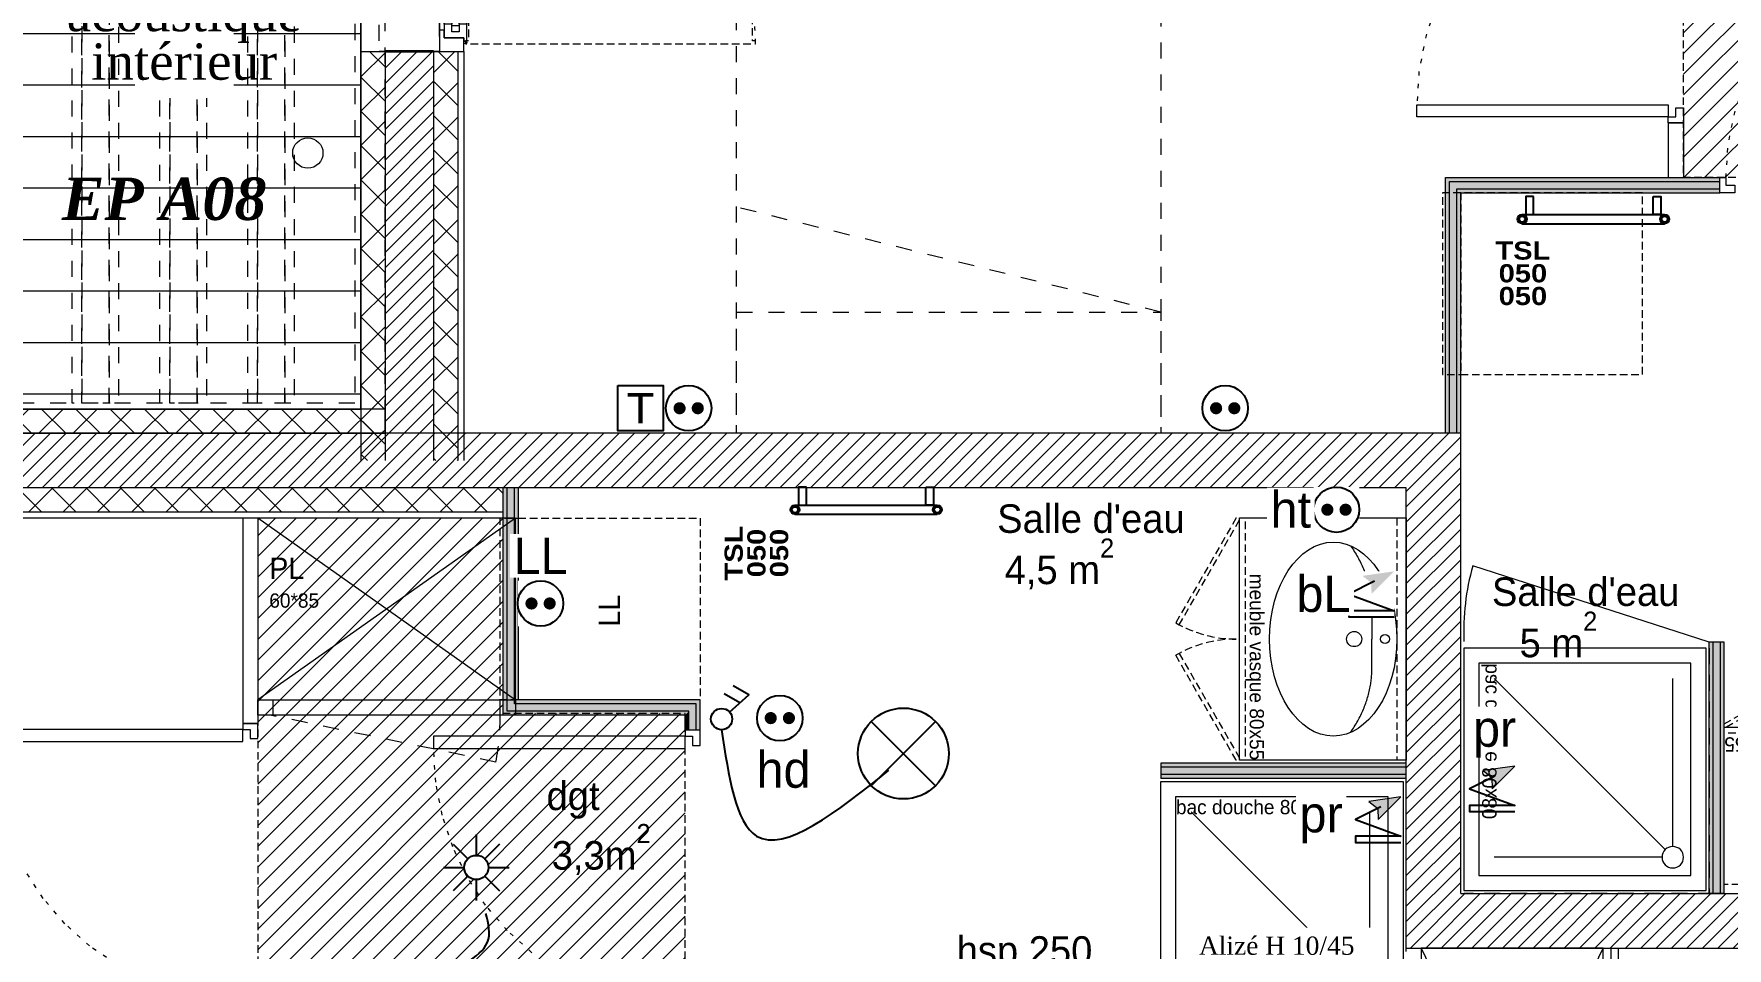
# Model space of a CAD drawing. Header units: centimetres. Extents: x 2738 to 7810, y 2495 to 5758.
# Drawn here: x 3405 to 3964, y 3372 to 3674 of the extents above; entities that cross this region are included whole.
import ezdxf

# ---------------------------------------------------------------- set-up
doc = ezdxf.new("R2010")
doc.units = ezdxf.units.CM
doc.header["$LTSCALE"] = 12.7
for name, pattern in [('Style de ligne -1', [0.83328, 0.41656, -0.41672]), ('Style de ligne -11', [0.694444, 0.41656, -0.277884]), ('Style de ligne -13', [0.295276, 0.19685, -0.098425]), ('Style de ligne -14', [0.295276, 0.19685, -0.098425]), ('Style de ligne -17', [0.694444, 0.41656, -0.277884]), ('Style de ligne -18', [0.328084, 0.109361, -0.218723]), ('VW-01', [0.83312, 0.41656, -0.41656])]:
    doc.linetypes.add(name, pattern=pattern)
for name, color, linetype, lineweight in [('B amÈnagement intÈrieur', 7, 'Continuous', 5), ('B aménagement intérieur', 7, 'Continuous', 5), ('B BATI-équipement-sanitaires', 7, 'Continuous', 5), ('B Faux plafonds', 7, 'Continuous', 5), ('B Faux plafonds-1', 7, 'Continuous', 5), ('B GÈnÈral', 7, 'Continuous', 5), ('B Général', 7, 'Continuous', 5), ('C ANNOTATIONS-prestations', 7, 'Continuous', 5), ('C ANNOTATIONS-texte', 7, 'Continuous', 5), ('C ANNOTATIONS-texte surfaces', 7, 'Continuous', 5), ('F REMPLISSAGE-vert clair', 7, 'Continuous', 13), ('F REMPLISSAGE-vert clair-1', 7, 'Continuous', 5), ('F REMPLISSAGE-vert foncÈ', 7, 'Continuous', 5), ('F REMPLISSAGE-vert foncé', 7, 'Continuous', 13), ('Général', 7, 'Continuous', 5), ('prlm-ELEC-CFA', 1, 'Continuous', 25), ('prlm-ELEC-CFO', 1, 'Continuous', 25)]:
    doc.layers.add(name, color=color, linetype=linetype, lineweight=lineweight)
doc.layers.add('B faience', color=7, linetype='Style de ligne -11', lineweight=13, true_color=0x0040ff)
doc.layers.add('prlm-EAU-EPEXT', color=7, linetype='Continuous', lineweight=18, true_color=0x4c8599)
doc.layers.add('prlm-CHAUFF-CONV', color=20, linetype='Continuous')
doc.layers.add('prlm-VMC', color=93, linetype='Continuous')
doc.styles.add('Eurostile', font='')
doc.styles.add('Eurostile (bold)', font='')
doc.styles.add('prlm-chauff-rad', font='ariblk.ttf', dxfattribs={"height": 12})
doc.styles.add('prlm-elec-cfo', font='comic.ttf', dxfattribs={"height": 12})
doc.styles.add('prlm-vmc', font='pala.ttf', dxfattribs={"height": 14})
doc.styles.add('Times New Roman (bold italic)', font='timesbi.ttf')
doc.styles.get('Eurostile').set_extended_font_data('Eurostile')
doc.styles.get('Eurostile (bold)').set_extended_font_data('Eurostile', bold=True)
pattern_1 = [(45, (0, 0), (-5.656854, 5.656854), []), (135, (0, 0), (5.656854, 5.656854), [])]
pattern_2 = [(-45, (0, 0), (5.656854, 5.656854), []), (45, (0, 0), (5.656854, -5.656854), [])]
pattern_3 = [(45, (0, 0), (2.4253472, -2.6458333), [])]

# ---------------------------------------------------------------- blocks, each defined once
blk = doc.blocks.new('PF 100.220 + VR')
at = {"layer": 'B Général', "color": 7, "linetype": 'Continuous', "lineweight": 13}
for p, q in [((-50, 7), (-50, 17)), ((50, 7), (50, 17))]:
    blk.add_line(p, q, dxfattribs=at)
at = {"layer": 'B Général', "color": 7, "linetype": 'Continuous', "lineweight": 35}
for p, q in [((-50, 7), (-50, -9)), ((50, 7), (50, -9))]:
    blk.add_line(p, q, dxfattribs=at)
at = {"layer": 'B Général'}
blk.add_line((45, 9), (-45, 9), dxfattribs=at)
at = {"layer": 'B Général', "color": 7, "linetype": 'Style de ligne -14', "lineweight": 5, "flags": 128}
blk.add_lwpolyline([(47.5, 113.27), (46.5, 113.27), (46.5, 112.27), (40, 112.27), (40, 18.5), (46.5, 18.5), (46.5, 17.5), (47.5, 17.5)], close=True, dxfattribs=at)
at = {"layer": 'B Général', "lineweight": 5, "flags": 128}
for points in [[(-43, 10.5), (-43, 9), (-50, 9), (-50, 17), (-45.5, 17), (-45.5, 10.5)], [(-41, 18), (41, 18), (41, 15.5), (-41, 15.5)], [(43, 10.5), (43, 9), (50, 9), (50, 17), (45.5, 17), (45.5, 10.5)], [(-43.5, 15.5), (43.5, 15.5), (43.5, 13), (-43.5, 13)], [(-41, 13), (41, 13), (41, 10.5), (-41, 10.5)]]:
    blk.add_lwpolyline(points, close=True, dxfattribs=at)
at = {"layer": 'B Général', "color": 7, "linetype": 'Continuous', "lineweight": 5, "flags": 128}
for points in [[(-39, 15.5), (-41.5, 15.5), (-41.5, 13), (-39, 13), (-39, 10.5), (-45.5, 10.5), (-45.5, 17), (-46.5, 17), (-46.5, 18), (-39, 18)], [(39, 15.5), (41.5, 15.5), (41.5, 13), (39, 13), (39, 10.5), (45.5, 10.5), (45.5, 17), (46.5, 17), (46.5, 18), (39, 18)]]:
    blk.add_lwpolyline(points, close=True, dxfattribs=at)
at = {"layer": 'B Général', "color": 7, "linetype": 'Style de ligne -17', "lineweight": 5, "flags": 128}
blk.add_lwpolyline([(-50, 9), (50, 9), (50, -11), (-50, -11)], close=True, dxfattribs=at)
at = {"layer": 'B Général', "lineweight": 13, "flags": 128}
blk.add_lwpolyline([(-50, -9), (-50, -17), (50, -17), (50, -9)], dxfattribs=at)
at = {"layer": 'B Général'}
blk.add_circle((47, 17.5), 0.5, dxfattribs=at)
at = {"layer": 'B Général', "color": 7, "linetype": 'Style de ligne -18', "lineweight": 5}
blk.add_arc((48.78, 15.78), 97.5, 90.8973, 179.2823, dxfattribs=at)
at = {"layer": 'B Général', "insert": (-21.61, 2.65), "char_height": 7.059, "attachment_point": 1, "rotation": 360, "line_spacing_factor": 0.894142, "style": 'Eurostile'}
blk.add_mtext('PF + VR', dxfattribs=at)
at = {"layer": 'C ANNOTATIONS-prestations', "attachment_point": 1, "rotation": 360, "line_spacing_factor": 0.894142}
for s, insert, char_height, style in [('1', (-41.14, -4.77), 9.41, 'Eurostile (bold)'), ('100x220', (-21.61, -7.83), 7.059, 'Eurostile')]:
    blk.add_mtext(s, dxfattribs=dict(at, insert=insert, char_height=char_height, style=style))
blk = doc.blocks.new('Groupe-23-1')
at = {"layer": 'C ANNOTATIONS-prestations', "linetype": 'VW-01', "flags": 128}
for points in [[(3341.84, 4168.4), (3153.92, 3542.39), (3520.92, 3542.39), (3520.92, 4168.4)], [(3510.92, 3552.39), (3167.37, 3552.39), (3349.28, 4158.41), (3510.92, 4158.4)], [(3417.61, 3747.6), (3420.85, 3747.6), (3420.85, 3552.38), (3417.61, 3552.38)], [(3420.85, 3747.6), (3429.85, 3747.6), (3429.85, 3552.38), (3420.85, 3552.38)], [(3429.85, 3747.6), (3432.91, 3747.6), (3432.91, 3552.38), (3429.85, 3552.38)], [(3446.63, 3747.6), (3449.88, 3747.6), (3449.88, 3552.38), (3446.63, 3552.38)], [(3449.88, 3747.6), (3458.87, 3747.6), (3458.87, 3552.38), (3449.88, 3552.38)], [(3458.87, 3747.6), (3461.93, 3747.6), (3461.93, 3552.38), (3458.87, 3552.38)], [(3475.57, 3747.61), (3478.81, 3747.61), (3478.81, 3552.39), (3475.57, 3552.39)], [(3478.81, 3747.61), (3487.8, 3747.61), (3487.8, 3552.39), (3478.81, 3552.39)], [(3487.8, 3747.61), (3490.86, 3747.61), (3490.86, 3552.39), (3487.8, 3552.39)]]:
    blk.add_lwpolyline(points, close=True, dxfattribs=at)
blk = doc.blocks.new('xi.epext')
at = {"layer": 'prlm-EAU-EPEXT', "color": 7, "linetype": 'Continuous', "lineweight": 18}
blk.add_circle((0, 0), 5, dxfattribs=at)
blk = doc.blocks.new('Groupe-27-1')
at = {"layer": 'prlm-EAU-EPEXT'}
blk.add_blockref('xi.epext', (3495.42, 3634.89), dxfattribs=at)
at = {"layer": 'prlm-EAU-EPEXT', "insert": (3414.24, 3626.78), "char_height": 13.989, "width": 86.1947, "attachment_point": 1, "line_spacing_factor": 1.004802, "style": 'Times New Roman (bold italic)'}
blk.add_mtext('EP A08', dxfattribs=at)
blk = doc.blocks.new('xi.DA')
at = {"layer": 'prlm-ELEC-CFO', "color": 0}
for points in [[(0.61, -1.67), (7.04, 4.05), (1.81, 7.01)], [(4.05, 1.39), (-1.17, 4.34)]]:
    blk.add_lwpolyline(points, dxfattribs=at)
blk.add_circle((-2, -4), 3.5, dxfattribs=at)
blk = doc.blocks.new('xi.PTCE')
at = {"layer": 'prlm-ELEC-CFO', "color": 0}
for points in [[(-10.61, 10.61), (10.61, -10.61)], [(10.61, 10.61), (-10.61, -10.61)]]:
    blk.add_lwpolyline(points, dxfattribs=at)
at = {"layer": 'prlm-ELEC-CFO', "color": 0, "linetype": 'ByBlock'}
blk.add_circle((0, 0), 15, dxfattribs=at)
blk = doc.blocks.new('xi.BL')
at = {"color": 0, "lineweight": 5}
blk.add_wipeout([(-7.5, -7.5), (7.5, -7.5), (7.5, 7.5), (-7.5, 7.5)], dxfattribs=at).dxf.layer = 'prlm-ELEC-CFO'
at = {"layer": 'prlm-ELEC-CFO', "lineweight": 5}
blk.add_hatch(color=0, dxfattribs=at).paths.add_polyline_path([(-3, 6), (-0.1, 3.7), (0, 0), (7.5, 7.5)])
at = {"layer": 'prlm-ELEC-CFO', "color": 0}
blk.add_lwpolyline([(0.95, 4.23), (-7.5, 0), (7.5, -5.5), (-7.5, -5.5), (-7.5, -7.5), (7.5, -7.5)], dxfattribs=at)
blk = doc.blocks.new('xi.SPOT')
at = {"color": 0, "lineweight": 5}
blk.add_wipeout([(-4, 0), (-2.83, -2.83), (0, -4), (2.83, -2.83), (4, 0), (2.83, 2.83), (0, 4), (-2.83, 2.83)], dxfattribs=at).dxf.layer = 'prlm-ELEC-CFO'
at = {"layer": 'prlm-ELEC-CFO', "color": 0, "linetype": 'ByBlock', "lineweight": -2, "flags": 128}
for points in [[(-7.69, 7.69), (-2.83, 2.83)], [(0, 10.88), (0, 4)], [(7.69, 7.69), (2.83, 2.83)], [(-10.88, 0), (-4, 0)], [(4, 0), (10.88, 0)], [(-2.83, -2.83), (-7.69, -7.69)], [(0, -4), (0, -10.88)], [(2.83, -2.83), (7.69, -7.69)]]:
    blk.add_lwpolyline(points, dxfattribs=at)
at = {"layer": 'prlm-ELEC-CFO', "color": 0, "linetype": 'ByBlock', "lineweight": -2}
blk.add_circle((0, 0), 4, dxfattribs=at)
blk = doc.blocks.new('xi.PCHT')
at = {"color": 0, "lineweight": 5}
blk.add_wipeout([(-7.5, -7.5), (7.5, -7.5), (7.5, 7.5), (-7.5, 7.5)], dxfattribs=at).dxf.layer = 'prlm-ELEC-CFO'
at = {"layer": 'prlm-ELEC-CFO', "color": 0, "linetype": 'ByBlock', "lineweight": 5, "const_width": 2}
for points in [[(-4, 0, 1), (-2, 0, 1)], [(2, 0, 1), (4, 0, 1)]]:
    blk.add_lwpolyline(points, format="xyb", close=True, dxfattribs=at)
at = {"layer": 'prlm-ELEC-CFO', "color": 0, "linetype": 'ByBlock', "lineweight": -2}
blk.add_circle((0, 0), 7.5, dxfattribs=at)
blk = doc.blocks.new('xi.PCHD')
at = {"color": 0, "lineweight": 5}
blk.add_wipeout([(-7.5, -7.5), (7.5, -7.5), (7.5, 7.5), (-7.5, 7.5)], dxfattribs=at).dxf.layer = 'prlm-ELEC-CFO'
at = {"layer": 'prlm-ELEC-CFO', "color": 0, "linetype": 'ByBlock', "lineweight": 5, "const_width": 2}
for points in [[(-4, 0, 1), (-2, 0, 1)], [(2, 0, 1), (4, 0, 1)]]:
    blk.add_lwpolyline(points, format="xyb", close=True, dxfattribs=at)
at = {"layer": 'prlm-ELEC-CFO', "color": 0, "linetype": 'ByBlock', "lineweight": -2}
blk.add_circle((0, 0), 7.5, dxfattribs=at)
blk = doc.blocks.new('xi.PR')
at = {"layer": 'prlm-ELEC-CFO', "lineweight": 5}
blk.add_hatch(color=0, dxfattribs=at).paths.add_polyline_path([(-3, 6), (-0.1, 3.7), (0, 0), (7.5, 7.5)])
at = {"layer": 'prlm-ELEC-CFO', "color": 0, "lineweight": 5, "flags": 128}
blk.add_lwpolyline([(-3, 6), (-0.1, 3.7), (0, 0), (7.5, 7.5)], close=True, dxfattribs=at)
at = {"layer": 'prlm-ELEC-CFO', "color": 0}
blk.add_lwpolyline([(0.95, 4.23), (-7.5, 0), (7.5, -5.5), (-7.5, -5.5), (-7.5, -7.5), (7.5, -7.5)], dxfattribs=at)
blk = doc.blocks.new('xi.LL')
at = {"color": 0, "lineweight": 5}
blk.add_wipeout([(-7.5, -7.5), (7.5, -7.5), (7.5, 7.5), (-7.5, 7.5)], dxfattribs=at).dxf.layer = 'prlm-ELEC-CFO'
at = {"layer": 'prlm-ELEC-CFO', "color": 0, "linetype": 'ByBlock', "lineweight": 5, "const_width": 2}
for points in [[(-4, 0, 1), (-2, 0, 1)], [(2, 0, 1), (4, 0, 1)]]:
    blk.add_lwpolyline(points, format="xyb", close=True, dxfattribs=at)
at = {"layer": 'prlm-ELEC-CFO', "color": 0, "linetype": 'ByBlock', "lineweight": -2}
blk.add_circle((0, 0), 7.5, dxfattribs=at)
blk = doc.blocks.new('xi.PC')
at = {"color": 0, "lineweight": 5}
blk.add_wipeout([(-7.5, -7.5), (7.5, -7.5), (7.5, 7.5), (-7.5, 7.5)], dxfattribs=at).dxf.layer = 'prlm-ELEC-CFO'
at = {"layer": 'prlm-ELEC-CFO', "color": 0, "linetype": 'ByBlock', "lineweight": 5, "const_width": 2}
for points in [[(-4, 0, 1), (-2, 0, 1)], [(2, 0, 1), (4, 0, 1)]]:
    blk.add_lwpolyline(points, format="xyb", close=True, dxfattribs=at)
at = {"layer": 'prlm-ELEC-CFO', "color": 0, "linetype": 'ByBlock', "lineweight": -2}
blk.add_circle((0, 0), 7.5, dxfattribs=at)
blk = doc.blocks.new('xi.TEL')
at = {"layer": 'prlm-ELEC-CFA', "color": 0, "linetype": 'ByBlock', "lineweight": -2, "flags": 128}
blk.add_lwpolyline([(-7.5, 7.5), (7.5, 7.5), (7.5, -7.5), (-7.5, -7.5)], close=True, dxfattribs=at)
at = {"layer": 'prlm-ELEC-CFA', "color": 0, "linetype": 'ByBlock', "insert": (0, 0), "char_height": 10, "width": 11.36, "attachment_point": 5}
blk.add_mtext('{\\fVerdana|b0|i0|c0|p34;T}', dxfattribs=at)
blk = doc.blocks.new('xi.TSL-050-050')
at = {"layer": 'prlm-CHAUFF-CONV', "linetype": 'ByBlock', "lineweight": -2}
h = blk.add_hatch(color=0, dxfattribs=at)
edge = h.paths.add_edge_path()
edge.add_arc((-23.5, 7.5), 1.5, 0, 360)
edge = h.paths.add_edge_path(flags=17)
edge.add_arc((-23.5, 7.5), 1, 0, 360)
edge = h.paths.add_edge_path()
edge.add_arc((23.5, 7.5), 1.5, 0, 360)
edge = h.paths.add_edge_path(flags=17)
edge.add_arc((23.5, 7.5), 1, 0, 360)
at = {"layer": 'prlm-CHAUFF-CONV', "color": 0, "linetype": 'ByBlock', "lineweight": -2, "flags": 128}
for points in [[(23.5, 9), (-23.5, 9)], [(23.5, 6), (-23.5, 6)]]:
    blk.add_lwpolyline(points, dxfattribs=at)
at = {"layer": 'prlm-CHAUFF-CONV', "color": 0, "linetype": 'ByBlock', "lineweight": -2}
for points in [[(-19.73, 0), (-22.27, 0), (-22.27, 6), (-19.73, 6)], [(19.73, 0), (22.27, 0), (22.27, 6), (19.73, 6)]]:
    blk.add_lwpolyline(points, close=True, dxfattribs=at)
for centre, radius in [((-23.5, 7.5), 1.5), ((-23.5, 7.5), 1), ((23.5, 7.5), 1.5), ((23.5, 7.5), 1)]:
    blk.add_circle(centre, radius, dxfattribs=at)
blk = doc.blocks.new('Lave Linge')
at = {"layer": 'B Général', "color": 7, "linetype": 'Style de ligne -13', "lineweight": 5, "flags": 128}
blk.add_lwpolyline([(-29.47, 30), (-29.47, 36), (30.53, 36), (30.53, 30)], dxfattribs=at)
blk.add_lwpolyline([(-29.47, 30), (30.53, 30), (30.53, -30), (-29.47, -30)], close=True, dxfattribs=at)
at = {"layer": 'B Général', "color": 7, "insert": (0, 0), "char_height": 7.059, "attachment_point": 5, "line_spacing_factor": 0.894142, "style": 'Eurostile'}
blk.add_mtext('LL', dxfattribs=at)
blk = doc.blocks.new('PP 80')
at = {"layer": 'B Général', "flags": 128}
blk.add_lwpolyline([(-43, 2.5), (-43, 85.5), (-39, 85.5), (-39, 2.5)], close=True, dxfattribs=at)
at = {"layer": 'B Général', "linetype": 'Style de ligne -18', "lineweight": 5, "flags": 128}
blk.add_lwpolyline([(46, 2.5), (45.27, 13.33), (43.1, 23.98), (39.53, 34.26), (34.61, 44), (28.44, 53.03), (21.1, 61.19), (12.74, 68.35), (3.5, 74.38), (-6.47, 79.18), (-17, 82.67), (-27.91, 84.79), (-39, 85.5)], dxfattribs=at)
at = {"layer": 'B Général', "color": 7, "linetype": 'Continuous', "lineweight": 5, "flags": 128}
for points in [[(-45, 2.5), (-43, 2.5), (-43, 0), (-40, 0), (-40, -2.5), (-45, -2.5)], [(48, 2.5), (46, 2.5), (46, 0), (43, 0), (43, -2.5), (48, -2.5), (48, -2.5), (48, -2.5), (48, 1.79), (48, 1.79)]]:
    blk.add_lwpolyline(points, close=True, dxfattribs=at)
at = {"layer": 'C ANNOTATIONS-prestations', "insert": (-37.5, 32.5), "char_height": 5.8825, "attachment_point": 1, "rotation": 90, "line_spacing_factor": 0.894142, "style": 'Eurostile'}
blk.add_mtext('PP 83 x 204', dxfattribs=at)
blk = doc.blocks.new('Groupe-2-1')
at = {"layer": 'B Général', "color": 7, "linetype": 'Continuous', "lineweight": 5}
for centre, major_axis, ratio in [((0, -24.07), (32, 0), 0.65625), ((0, -6.97), (1.5, 0), 1), ((0, -17.15), (2.5, 0), 1)]:
    blk.add_ellipse(centre, major_axis=major_axis, ratio=ratio, dxfattribs=at)
for points in [[(-30.82, -18.37), (-20.7, -11.37), (-9.74, -11.32), (-4.71, -11.3), (0, -11.3)], [(30.82, -18.37), (20.7, -11.37), (9.74, -11.32), (4.71, -11.3), (0, -11.3)]]:
    blk.add_open_spline(points, degree=2, knots=[0, 0, 0, 1, 1, 2, 2, 2], dxfattribs=at)
blk.add_open_spline([(-30.45, -17.59), (-30.5, -17.61), (-30.55, -17.64)], degree=2, dxfattribs=at)
blk = doc.blocks.new('meuble vasque 80x60')
at = {"layer": 'B BATI-équipement-sanitaires', "color": 7, "linetype": 'Style de ligne -13', "lineweight": 5, "flags": 128}
for points in [[(-40, -3.07), (40, -3.07), (40, -53.07), (-40, -53.07)], [(-40, -56.07), (-5.36, -76.07), (-4.71, -74.94), (-39.35, -54.94)], [(40, -56.07), (5.36, -76.07), (4.71, -74.94), (39.35, -54.94)]]:
    blk.add_lwpolyline(points, close=True, dxfattribs=at)
at = {"layer": 'B BATI-équipement-sanitaires', "color": 7, "linetype": 'Style de ligne -13', "lineweight": 5}
for centre, start, end in [((-40, -56.07), 330, 0), ((40, -56.07), 180, 210)]:
    blk.add_arc(centre, 40, start, end, dxfattribs=at)
at = {"layer": 'B Général', "lineweight": 5, "flags": 128}
blk.add_lwpolyline([(-40, 0), (40, 0), (40, -55), (-40, -55)], close=True, dxfattribs=at)
at = {"layer": 'B Général', "color": 7}
blk.add_blockref('Groupe-2-1', (0, 0), dxfattribs=at)
at = {"layer": 'C ANNOTATIONS-prestations', "insert": (40, -53.07), "char_height": 4.706, "width": 80, "attachment_point": 9, "line_spacing_factor": 0.894142, "style": 'Eurostile'}
blk.add_mtext('meuble vasque 80x55', dxfattribs=at)
blk = doc.blocks.new('Bac douche 80.80')
at = {"layer": 'B faience', "lineweight": 18, "flags": 128}
blk.add_lwpolyline([(-41, -40), (40, -40), (40, 41)], dxfattribs=at)
at = {"layer": 'B Général', "color": 7, "linetype": 'Continuous', "lineweight": 5}
for p, q in [((25.5, -25.5), (-31, 31)), ((28, -24.46), (28, 31)), ((24.46, -28), (-31, -28))]:
    blk.add_line(p, q, dxfattribs=at)
at = {"layer": 'B Général', "color": 7, "linetype": 'Continuous', "lineweight": 5, "flags": 128}
for points in [[(-41, 41), (39, 41), (39, -39), (-41, -39)], [(-36, 36), (34, 36), (34, -34), (-36, -34)]]:
    blk.add_lwpolyline(points, close=True, dxfattribs=at)
at = {"layer": 'B Général', "color": 7, "linetype": 'Continuous', "lineweight": 5}
blk.add_circle((28, -28), 3.54, dxfattribs=at)
at = {"layer": 'C ANNOTATIONS-prestations', "color": 7, "insert": (-36, 32.51), "char_height": 4.706, "width": 70, "attachment_point": 4, "line_spacing_factor": 0.894142, "style": 'Eurostile'}
blk.add_mtext('bac douche 80x80', dxfattribs=at)
blk = doc.blocks.new('Groupe-3-1')
at = {"layer": 'B Général', "color": 7, "linetype": 'VW-01', "lineweight": 5}
blk.add_line((70, -114.99), (-70, -80.35), dxfattribs=at)
at = {"layer": 'B Général', "linetype": 'VW-01', "flags": 128}
for points in [[(-70, 35), (70, 35), (70, -155), (-70, -155)], [(-70, -114.99), (70, -114.99), (70, -155), (-70, -155)]]:
    blk.add_lwpolyline(points, close=True, dxfattribs=at)
blk = doc.blocks.new('PL 60.85')
at = {"layer": 'B Général', "color": 7, "linetype": 'Continuous', "lineweight": 5}
for p, q in [((-42.5, 42.83), (42.5, -17.27)), ((42.5, 42.73), (-42.5, -17.27))]:
    blk.add_line(p, q, dxfattribs=at)
at = {"layer": 'B Général', "color": 7, "linetype": 'Style de ligne -1', "lineweight": 5}
blk.add_line((36.08, -37.76), (-38.5, -22.27), dxfattribs=at)
at = {"layer": 'B Général', "color": 7, "linetype": 'Continuous', "lineweight": 5, "flags": 128}
for points in [[(42.5, -17.27), (42.5, 42.73), (-42.5, 42.73), (-42.5, -17.27)], [(-37.5, -17.27), (-37.5, -22.27), (-42.5, -22.27), (-42.5, -17.27)], [(42.5, -17.27), (42.5, -22.27), (37.5, -22.27), (37.5, -17.27)]]:
    blk.add_lwpolyline(points, close=True, dxfattribs=at)
at = {"layer": 'B Général', "color": 252, "linetype": 'Continuous', "lineweight": 5, "true_color": 0x888888, "flags": 128}
blk.add_lwpolyline([(42.5, -17.27), (42.5, -22.27), (-42.5, -22.27), (-42.5, -17.27)], close=True, dxfattribs=at)
at = {"layer": 'B Général', "color": 7, "linetype": 'Style de ligne -1', "lineweight": 5}
blk.add_arc((-47.5, -22.27), 85, 349.5013, 360, dxfattribs=at)
at = {"layer": 'B Général', "color": 7, "insert": (-38.72, 29.74), "char_height": 7.059, "attachment_point": 1, "line_spacing_factor": 0.894142, "style": 'Eurostile'}
blk.add_mtext('PL', dxfattribs=at)
at = {"layer": 'C ANNOTATIONS-prestations', "insert": (-38.72, 15.5), "char_height": 4.706, "attachment_point": 4, "line_spacing_factor": 0.894142, "style": 'Eurostile'}
blk.add_mtext('60*85', dxfattribs=at)
blk = doc.blocks.new('Placard 60.125')
at = {"layer": 'B Général', "color": 7, "linetype": 'Continuous', "lineweight": 5}
for p, q in [((-62.5, 29.91), (62.5, -30.19)), ((62.5, 29.81), (-62.5, -30.19))]:
    blk.add_line(p, q, dxfattribs=at)
at = {"layer": 'B Général', "color": 7, "linetype": 'Continuous', "lineweight": 5, "flags": 128}
blk.add_lwpolyline([(62.5, -30.19), (62.5, 29.81), (-62.5, 29.81), (-62.5, -30.19)], dxfattribs=at)
at = {"layer": 'B Général', "color": 252, "linetype": 'Continuous', "lineweight": 5, "true_color": 0x888888, "flags": 128}
blk.add_lwpolyline([(62.5, -30.19), (62.5, -35.19), (-62.5, -35.19), (-62.5, -30.19)], close=True, dxfattribs=at)
at = {"layer": 'B Général', "color": 7, "linetype": 'Continuous', "lineweight": 5, "flags": 128}
for points in [[(2.5, -32.69), (2.5, -35.19), (-62.5, -35.19), (-62.5, -32.69)], [(62.5, -30.19), (62.5, -32.69), (-2.5, -32.69), (-2.5, -30.19)]]:
    blk.add_lwpolyline(points, close=True, dxfattribs=at)
at = {"layer": 'B Général', "color": 7, "insert": (-58.38, 22.22), "char_height": 7.059, "attachment_point": 1, "line_spacing_factor": 0.894142, "style": 'Eurostile'}
blk.add_mtext('PL', dxfattribs=at)
at = {"layer": 'C ANNOTATIONS-prestations', "insert": (-58.38, 8.5), "char_height": 4.706, "attachment_point": 4, "line_spacing_factor": 0.894142, "style": 'Eurostile'}
blk.add_mtext('60*125', dxfattribs=at)

msp = doc.modelspace()

# ---------------------------------------------------------------- hatches: boundary and pattern name
at = {"layer": 'B amÈnagement intÈrieur', "linetype": 'Continuous', "lineweight": 5, "true_color": 0x444444}
h = msp.add_hatch(dxfattribs=at)
h.set_pattern_fill('H_BARDAGE V 150', color=250, angle=90, style=0, pattern_type=2)
h.set_pattern_definition([(180, (3342.975, 3912.389), (1e-15, 17), [])])
h.paths.add_polyline_path([(3173.03, 3550.39), (3512.92, 3550.39), (3512.92, 4274.39), (3390.36, 4274.39)])
at = {"layer": 'B Faux plafonds', "linetype": 'Continuous', "lineweight": 5, "true_color": 0xaaaaaa}
h = msp.add_hatch(dxfattribs=at)
h.set_pattern_fill('F_P__SOFFITE', color=253, style=0, pattern_type=2)
h.set_pattern_definition([(45, (3868.3056, 3832.6527), (-3.52778, 3.30729), [])])
h.paths.add_polyline_path([(4069.44, 3783.39), (4104.44, 3783.39), (4104.44, 3852.49), (4189.44, 3852.49), (4189.44, 3626.8), (3949.44, 3626.8), (3949.44, 3852.39), (4069.46, 3852.39)])
at = {"layer": 'B Faux plafonds-1', "linetype": 'Continuous', "lineweight": 5, "true_color": 0xaaaaaa}
h = msp.add_hatch(dxfattribs=at)
h.set_pattern_fill('F_P__SOFFITE', color=253, style=0, pattern_type=2)
h.set_pattern_definition([(45, (3617.4236, 3066.092), (-3.52778, 3.30729), [])])
h.paths.add_polyline_path([(3353.92, 2787.35), (3628.79, 2787.35), (3628.79, 3242.48), (3769.92, 3242.48), (3769.92, 3341.48), (3619.92, 3341.48), (3619.92, 3449.89), (3559.92, 3449.89), (3559.92, 3514.39), (3478.92, 3514.39), (3478.92, 2887.35), (3353.92, 2887.35)])
at = {"layer": 'B GÈnÈral', "linetype": 'Continuous', "lineweight": 5, "true_color": 0x808080}
h = msp.add_hatch(dxfattribs=at)
h.set_pattern_fill('02_ISOLANT', color=8, angle=-90, style=0, pattern_type=2)
h.set_pattern_definition(pattern_2)
h.paths.add_polyline_path([(3520.92, 3668.4), (3512.92, 3668.4), (3512.92, 3533.39), (3520.92, 3533.39)])
at = {"layer": 'B GÈnÈral', "linetype": 'Continuous', "lineweight": 5}
h = msp.add_hatch(dxfattribs=at)
h.set_pattern_fill('50_BETON', style=0, pattern_type=2)
h.set_pattern_definition(pattern_3)
h.paths.add_polyline_path([(3536.92, 3668.4), (3520.92, 3668.4), (3520.92, 3533.39), (3536.92, 3533.39)])
at = {"layer": 'B GÈnÈral', "linetype": 'Continuous', "lineweight": 5, "true_color": 0x808080}
h = msp.add_hatch(dxfattribs=at)
h.set_pattern_fill('02_ISOLANT', color=8, angle=-90, style=0, pattern_type=2)
h.set_pattern_definition(pattern_2)
h.paths.add_polyline_path([(3544.92, 3668.4), (3536.92, 3668.4), (3536.92, 3533.39), (3544.92, 3533.39)])
h = msp.add_hatch(dxfattribs=at)
h.set_pattern_fill('02_ISOLANT', color=8, style=0, pattern_type=2)
h.set_pattern_definition(pattern_1)
h.paths.add_polyline_path([(3145.57, 3542.39), (3520.92, 3542.39), (3520.92, 3550.39), (3147.97, 3550.39)])
at = {"layer": 'B GÈnÈral', "linetype": 'Continuous', "lineweight": 5}
h = msp.add_hatch(dxfattribs=at)
h.set_pattern_fill('50_BETON', style=0, pattern_type=2)
h.set_pattern_definition(pattern_3)
h.paths.add_polyline_path([(3153.92, 3542.39), (3165.23, 3524.39), (3857.92, 3524.39), (3875.92, 3542.39)])
h = msp.add_hatch(dxfattribs=at)
h.set_pattern_fill('50_BETON', style=0, pattern_type=2)
h.set_pattern_definition(pattern_3)
h.paths.add_polyline_path([(3875.92, 3542.39), (3857.92, 3524.39), (3857.92, 3372.48), (3875.92, 3390.48)])
at = {"layer": 'B GÈnÈral', "linetype": 'Continuous', "lineweight": 5, "true_color": 0x808080}
h = msp.add_hatch(dxfattribs=at)
h.set_pattern_fill('02_ISOLANT', color=8, style=0, pattern_type=2)
h.set_pattern_definition(pattern_1)
h.paths.add_polyline_path([(3173.58, 3524.39), (3162.82, 3516.39), (3559.92, 3516.39), (3559.92, 3524.39)])
at = {"layer": 'B GÈnÈral', "linetype": 'Continuous', "lineweight": 5}
h = msp.add_hatch(dxfattribs=at)
h.set_pattern_fill('50_BETON', style=0, pattern_type=2)
h.set_pattern_definition(pattern_3)
h.paths.add_polyline_path([(4189.44, 3372.48), (4189.44, 3390.48), (3875.92, 3390.48), (3857.92, 3372.48)])

# ---------------------------------------------------------------- linework, layer by layer
at = {"layer": 'B aménagement intérieur', "color": 7, "linetype": 'Continuous', "lineweight": 5, "flags": 128}
msp.add_lwpolyline([(3173.03, 3550.39), (3512.92, 3550.39), (3512.92, 4274.39), (3390.36, 4274.39)], close=True, dxfattribs=at)
at = {"layer": 'B aménagement intérieur', "color": 7, "linetype": 'Style de ligne -13', "lineweight": 5, "flags": 128}
msp.add_lwpolyline([(4069.44, 3783.39), (4104.44, 3783.39), (4104.44, 3852.49), (4189.44, 3852.49), (4189.44, 3626.8), (3949.44, 3626.8), (3949.44, 3852.39), (4069.46, 3852.39)], close=True, dxfattribs=at)
at = {"layer": 'B Faux plafonds', "color": 7, "linetype": 'Style de ligne -13', "lineweight": 5, "flags": 128}
msp.add_lwpolyline([(3353.92, 2787.35), (3628.79, 2787.35), (3628.79, 3242.48), (3769.92, 3242.48), (3769.92, 3341.48), (3619.92, 3341.48), (3619.92, 3449.89), (3559.92, 3449.89), (3559.92, 3514.39), (3478.92, 3514.39), (3478.92, 2887.35), (3353.92, 2887.35)], close=True, dxfattribs=at)
at = {"layer": 'B GÈnÈral', "color": 9, "linetype": 'Continuous', "true_color": 0xc0dcc0}
for points in [[(3875.92, 3621.8), (3870.92, 3626.8), (3961.44, 3621.8), (3961.44, 3626.8)], [(3875.92, 3542.39), (3870.92, 3542.39), (3875.92, 3621.8), (3870.92, 3626.8)], [(3564.92, 3454.39), (3559.92, 3449.39), (3564.92, 3524.39), (3559.92, 3524.39)], [(3962.92, 3390.48), (3957.92, 3390.48), (3962.92, 3473.48), (3957.92, 3473.48)], [(3624.92, 3454.39), (3619.92, 3449.39), (3564.92, 3454.39), (3559.92, 3449.39)], [(3624.92, 3444.39), (3619.92, 3444.39), (3624.92, 3454.39), (3619.92, 3449.39)], [(3857.92, 3433.48), (3857.92, 3428.48), (3776.92, 3433.48), (3776.92, 3428.48)]]:
    msp.add_solid(points, dxfattribs=at)
at = {"layer": 'B Général', "color": 7, "linetype": 'Continuous', "lineweight": 5}
for p, q in [((3512.92, 3668.4), (3512.92, 3533.39)), ((3520.92, 3668.4), (3520.92, 3533.39)), ((3536.92, 3668.4), (3536.92, 3533.39)), ((3544.92, 3668.4), (3544.92, 3533.39)), ((3544.92, 3668.4), (3544.92, 3533.39)), ((3546.92, 3668.4), (3546.92, 3533.39)), ((3944.44, 3644.85), (3944.44, 3626.8)), ((3944.44, 3644.85), (3949.44, 3644.85)), ((3949.44, 3644.85), (3949.44, 3626.8)), ((3875.92, 3542.39), (3153.92, 3542.39)), ((3875.92, 3390.48), (3875.92, 3542.39)), ((3857.92, 3524.39), (3175.67, 3524.39)), ((3559.92, 3524.39), (3175.67, 3524.39)), ((3857.92, 3372.48), (3857.92, 3524.39)), ((3559.92, 3516.39), (3171.18, 3516.39)), ((3559.92, 3514.39), (3172.66, 3514.39)), ((3473.92, 3514.39), (3473.92, 3446.63)), ((3478.92, 3514.39), (3478.92, 3446.63)), ((3473.92, 3446.63), (3478.92, 3446.63)), ((3473.92, 3446.63), (3473.92, 3444.63)), ((3478.92, 3446.63), (3473.92, 3446.63)), ((3473.92, 3444.63), (3476.42, 3444.63)), ((3476.42, 3444.63), (3476.42, 3441.63)), ((3478.92, 3441.63), (3478.92, 3446.63)), ((3619.92, 3444.39), (3619.92, 3442.39)), ((3624.92, 3444.39), (3619.92, 3444.39)), ((3624.92, 3439.39), (3624.92, 3444.39)), ((3476.42, 3441.63), (3478.92, 3441.63)), ((3619.92, 3442.39), (3622.42, 3442.39)), ((3622.42, 3442.39), (3622.42, 3439.39)), ((3622.42, 3439.39), (3624.92, 3439.39)), ((3875.92, 3390.48), (4189.44, 3390.48)), ((3857.92, 3372.48), (4189.44, 3372.48))]:
    msp.add_line(p, q, dxfattribs=at)
at = {"layer": 'B Général', "color": 7, "linetype": 'Continuous', "lineweight": 13}
for p, q in [((3512.92, 3668.4), (3512.92, 3533.39)), ((3512.92, 3668.4), (3546.92, 3668.4)), ((3546.92, 3668.4), (3546.92, 3533.39)), ((3944.44, 3644.85), (3944.44, 3626.8)), ((3949.44, 3644.85), (3949.44, 3626.8)), ((3559.92, 3524.39), (3175.67, 3524.39)), ((3559.92, 3514.39), (3172.66, 3514.39)), ((3473.92, 3514.39), (3473.92, 3446.63)), ((3478.92, 3514.39), (3478.92, 3446.63))]:
    msp.add_line(p, q, dxfattribs=at)
at = {"layer": 'B Général', "color": 7, "linetype": 'Continuous', "lineweight": 18}
for p, q in [((3520.92, 3668.4), (3520.92, 3533.39)), ((3536.92, 3668.4), (3536.92, 3533.39)), ((3875.92, 3542.39), (3153.92, 3542.39)), ((3875.92, 3390.48), (3875.92, 3542.39)), ((3857.92, 3524.39), (3175.67, 3524.39)), ((3857.92, 3372.48), (3857.92, 3524.39)), ((3875.92, 3390.48), (4189.44, 3390.48)), ((3857.92, 3372.48), (4189.44, 3372.48))]:
    msp.add_line(p, q, dxfattribs=at)
at = {"layer": 'B Général', "color": 98, "linetype": 'Continuous', "lineweight": 13, "true_color": 0x004400}
for p, q in [((3870.92, 3626.8), (3944.44, 3626.8)), ((3870.92, 3542.39), (3870.92, 3626.8)), ((3875.92, 3621.8), (3961.44, 3621.8)), ((3875.92, 3542.39), (3875.92, 3621.8)), ((3949.44, 3626.8), (3961.44, 3626.8)), ((3961.44, 3621.8), (3961.44, 3626.8)), ((3559.92, 3449.39), (3559.92, 3524.39)), ((3564.92, 3454.39), (3564.92, 3524.39)), ((3962.92, 3473.48), (3957.92, 3473.48)), ((3957.92, 3390.48), (3957.92, 3473.48)), ((3962.92, 3390.48), (3962.92, 3473.48)), ((3624.92, 3454.39), (3564.92, 3454.39)), ((3624.92, 3444.39), (3624.92, 3454.39)), ((3619.92, 3449.39), (3559.92, 3449.39)), ((3619.92, 3444.39), (3619.92, 3449.39)), ((3624.92, 3444.39), (3619.92, 3444.39)), ((3776.92, 3433.48), (3776.92, 3428.48)), ((3857.92, 3433.48), (3776.92, 3433.48)), ((3857.92, 3428.48), (3776.92, 3428.48)), ((3962.92, 3390.48), (3957.92, 3390.48))]:
    msp.add_line(p, q, dxfattribs=at)
at = {"layer": 'B Général'}
for p, q in [((3473.92, 3444.63), (3390.92, 3444.63)), ((3473.92, 3440.63), (3473.92, 3444.63)), ((3390.92, 3440.63), (3473.92, 3440.63)), ((3619.92, 3442.39), (3536.92, 3442.39)), ((3536.92, 3442.39), (3536.92, 3438.39)), ((3536.92, 3438.39), (3619.92, 3438.39)), ((3619.92, 3438.39), (3619.92, 3442.39))]:
    msp.add_line(p, q, dxfattribs=at)
at = {"layer": 'B Général', "linetype": 'Style de ligne -18', "lineweight": 5}
for p, q in [((3537.63, 3427.29), (3536.92, 3438.39)), ((3539.75, 3416.39), (3537.63, 3427.29)), ((3408.07, 3388.89), (3402.04, 3398.13)), ((3415.23, 3380.53), (3408.07, 3388.89)), ((3423.39, 3373.2), (3415.23, 3380.53)), ((3569.39, 3370.95), (3561.23, 3378.28)), ((3432.42, 3367.02), (3423.39, 3373.2))]:
    msp.add_line(p, q, dxfattribs=at)
at = {"layer": 'B Général', "linetype": 'Style de ligne -18', "lineweight": 5, "flags": 128}
msp.add_lwpolyline([(3944.44, 3735.85), (3933.61, 3735.12), (3922.96, 3732.95), (3912.68, 3729.38), (3902.94, 3724.46), (3893.92, 3718.28), (3885.75, 3710.95), (3878.59, 3702.59), (3872.56, 3693.35), (3867.76, 3683.37), (3864.27, 3672.85), (3862.15, 3661.94), (3861.44, 3650.85)], dxfattribs=at)
at = {"layer": 'B Général', "flags": 128}
msp.add_lwpolyline([(3944.44, 3646.85), (3861.44, 3646.85), (3861.44, 3650.85), (3944.44, 3650.85)], close=True, dxfattribs=at)
at = {"layer": 'B Général', "color": 7, "linetype": 'Continuous', "lineweight": 5, "flags": 128}
for points in [[(3944.44, 3644.85), (3944.44, 3646.85), (3946.94, 3646.85), (3946.94, 3649.85), (3949.44, 3649.85), (3949.44, 3644.85)], [(3145.57, 3542.39), (3520.92, 3542.39), (3520.92, 3550.39), (3147.97, 3550.39)]]:
    msp.add_lwpolyline(points, close=True, dxfattribs=at)
at = {"layer": 'C ANNOTATIONS-prestations'}
msp.add_line((3957.92, 3473.48), (3879.88, 3498.64), dxfattribs=at)
msp.add_arc((3957.68, 3476.96), 80.76, 164.4285, 182.3589, dxfattribs=at)
at = {"layer": 'F REMPLISSAGE-vert clair'}
for p, q in [((3872.22, 3625.5), (3961.44, 3625.5)), ((3872.22, 3542.39), (3872.22, 3625.5)), ((3874.62, 3623.1), (3961.44, 3623.1)), ((3874.62, 3542.39), (3874.62, 3623.1)), ((3561.22, 3450.69), (3561.22, 3524.39)), ((3563.62, 3453.09), (3563.62, 3524.39)), ((3959.22, 3390.48), (3959.22, 3473.48)), ((3961.62, 3390.48), (3961.62, 3473.48)), ((3621.22, 3450.69), (3561.22, 3450.69)), ((3623.62, 3453.09), (3563.62, 3453.09)), ((3621.22, 3444.39), (3621.22, 3450.69)), ((3623.62, 3444.39), (3623.62, 3453.09)), ((3857.92, 3432.18), (3776.92, 3432.18)), ((3857.92, 3429.78), (3776.92, 3429.78))]:
    msp.add_line(p, q, dxfattribs=at)
at = {"layer": 'F REMPLISSAGE-vert clair-1', "color": 9, "linetype": 'Continuous', "true_color": 0xc0dcc0}
for points in [[(3872.22, 3625.5), (3874.62, 3623.1), (3961.44, 3625.5), (3961.44, 3623.1)], [(3872.22, 3542.39), (3874.62, 3542.39), (3872.22, 3625.5), (3874.62, 3623.1)], [(3561.22, 3450.69), (3563.62, 3453.09), (3561.22, 3524.39), (3563.62, 3524.39)], [(3959.22, 3390.48), (3961.62, 3390.48), (3959.22, 3473.48), (3961.62, 3473.48)], [(3621.22, 3450.69), (3623.62, 3453.09), (3561.22, 3450.69), (3563.62, 3453.09)], [(3621.22, 3444.39), (3623.62, 3444.39), (3621.22, 3450.69), (3623.62, 3453.09)], [(3857.92, 3429.78), (3857.92, 3432.18), (3776.92, 3429.78), (3776.92, 3432.18)]]:
    msp.add_solid(points, dxfattribs=at)
at = {"layer": 'F REMPLISSAGE-vert foncÈ', "color": 54, "linetype": 'Continuous', "true_color": 0x99aa00}
for points in [[(3870.92, 3626.8), (3872.22, 3625.5), (3961.44, 3626.8), (3961.44, 3625.5)], [(3870.92, 3542.39), (3872.22, 3542.39), (3870.92, 3626.8), (3872.22, 3625.5)], [(3874.62, 3623.1), (3875.92, 3621.8), (3961.44, 3623.1), (3961.44, 3621.8)], [(3874.62, 3542.39), (3875.92, 3542.39), (3874.62, 3623.1), (3875.92, 3621.8)], [(3559.92, 3449.39), (3561.22, 3450.69), (3559.92, 3524.39), (3561.22, 3524.39)], [(3563.62, 3453.09), (3564.92, 3454.39), (3563.62, 3524.39), (3564.92, 3524.39)], [(3957.92, 3390.48), (3959.22, 3390.48), (3957.92, 3473.48), (3959.22, 3473.48)], [(3961.62, 3390.48), (3962.92, 3390.48), (3961.62, 3473.48), (3962.92, 3473.48)], [(3623.62, 3453.09), (3624.92, 3454.39), (3563.62, 3453.09), (3564.92, 3454.39)], [(3623.62, 3444.39), (3624.92, 3444.39), (3623.62, 3453.09), (3624.92, 3454.39)], [(3619.92, 3449.39), (3621.22, 3450.69), (3559.92, 3449.39), (3561.22, 3450.69)], [(3619.92, 3444.39), (3621.22, 3444.39), (3619.92, 3449.39), (3621.22, 3450.69)], [(3857.92, 3432.18), (3857.92, 3433.48), (3776.92, 3432.18), (3776.92, 3433.48)], [(3857.92, 3428.48), (3857.92, 3429.78), (3776.92, 3428.48), (3776.92, 3429.78)]]:
    msp.add_solid(points, dxfattribs=at)
at = {"layer": 'F REMPLISSAGE-vert foncé', "color": 98, "linetype": 'Continuous', "lineweight": 13, "true_color": 0x004400}
for p, q in [((3870.92, 3626.8), (3961.44, 3626.8)), ((3870.92, 3542.39), (3870.92, 3626.8)), ((3875.92, 3621.8), (3961.44, 3621.8)), ((3875.92, 3542.39), (3875.92, 3621.8)), ((3559.92, 3449.39), (3559.92, 3524.39)), ((3564.92, 3454.39), (3564.92, 3524.39)), ((3957.92, 3390.48), (3957.92, 3473.48)), ((3962.92, 3390.48), (3962.92, 3473.48)), ((3624.92, 3454.39), (3564.92, 3454.39)), ((3624.92, 3444.39), (3624.92, 3454.39)), ((3619.92, 3449.39), (3559.92, 3449.39)), ((3619.92, 3444.39), (3619.92, 3449.39)), ((3857.92, 3433.48), (3776.92, 3433.48)), ((3857.92, 3428.48), (3776.92, 3428.48))]:
    msp.add_line(p, q, dxfattribs=at)
at = {"layer": 'F REMPLISSAGE-vert foncé'}
for p, q in [((3872.22, 3625.5), (3961.44, 3625.5)), ((3872.22, 3542.39), (3872.22, 3625.5)), ((3874.62, 3623.1), (3961.44, 3623.1)), ((3874.62, 3542.39), (3874.62, 3623.1)), ((3561.22, 3450.69), (3561.22, 3524.39)), ((3563.62, 3453.09), (3563.62, 3524.39)), ((3959.22, 3390.48), (3959.22, 3473.48)), ((3961.62, 3390.48), (3961.62, 3473.48)), ((3621.22, 3450.69), (3561.22, 3450.69)), ((3623.62, 3453.09), (3563.62, 3453.09)), ((3621.22, 3444.39), (3621.22, 3450.69)), ((3623.62, 3444.39), (3623.62, 3453.09)), ((3857.92, 3432.18), (3776.92, 3432.18)), ((3857.92, 3429.78), (3776.92, 3429.78))]:
    msp.add_line(p, q, dxfattribs=at)
at = {"layer": 'prlm-ELEC-CFO'}
for points in [[(3631.98, 3444.58), (3643.54, 3409.46), (3687.23, 3431.19)], [(3551.36, 3328.99), (3551.36, 3345.88), (3541.97, 3361.65), (3554.72, 3374.4), (3554.19, 3383.91)]]:
    msp.add_spline(points, degree=3, dxfattribs=at)

# ---------------------------------------------------------------- block references
at = {"layer": 'B Général', "color": 7}
for name, p, rotation in [('PF 100.220 + VR', (3529.92, 3718.4), 270), ('Lave Linge', (3594.92, 3483.86), 90), ('meuble vasque 80x60', (3857.92, 3474.48), 270), ('meuble vasque 80x60', (4002.92, 3390.41), 180), ('Placard 60.125', (3892.73, 3309.98), 90)]:
    msp.add_blockref(name, p, dxfattribs=dict(at, rotation=rotation))
at = {"layer": 'B Général'}
msp.add_blockref('Groupe-3-1', (3706.92, 3697.39), dxfattribs=at)
at = {"layer": 'B Général', "color": 7, "xscale": -1}
msp.add_blockref('PP 80', (4009.44, 3624.3), dxfattribs=at)
at = {"layer": 'B Général', "color": 7, "xscale": -1, "rotation": 90}
for name, p in [('Lave Linge', (3905.92, 3592.33)), ('Bac douche 80.80', (3917.92, 3430.48))]:
    msp.add_blockref(name, p, dxfattribs=at)
at = {"layer": 'B Général', "color": 7}
for name, p in [('PL 60.85', (3521.42, 3471.66)), ('Bac douche 80.80', (3817.92, 3386.48))]:
    msp.add_blockref(name, p, dxfattribs=at)
at = {"layer": 'C ANNOTATIONS-prestations'}
msp.add_blockref('Groupe-23-1', (0, 0), dxfattribs=at)
at = {"layer": 'Général', "color": 7}
msp.add_blockref('Groupe-27-1', (0, 0), dxfattribs=at)
at = {"layer": 'prlm-CHAUFF-CONV', "rotation": 180}
msp.add_blockref('xi.TSL-050-050', (3919.7, 3620.58), dxfattribs=at)
at = {"layer": 'prlm-ELEC-CFO'}
for name, p in [('xi.DA', (3633.98, 3452.08)), ('xi.PTCE', (3691.99, 3436.7)), ('xi.PR', (3886.28, 3425.05)), ('xi.PR', (3848.64, 3414.88))]:
    msp.add_blockref(name, p, dxfattribs=at)

# ---------------------------------------------------------------- texts
at = {"layer": 'C ANNOTATIONS-prestations', "insert": (3709.56, 3364.15), "char_height": 9.412, "width": 93, "attachment_point": 7, "line_spacing_factor": 0.894142, "style": 'Eurostile'}
msp.add_mtext('hsp{\\fEurostile|b0|i1|c0|p0; }250', dxfattribs=at)
at = {"layer": 'C ANNOTATIONS-texte', "char_height": 9.412, "attachment_point": 8, "line_spacing_factor": 0.894142, "style": 'Eurostile'}
for insert in [(3753.87, 3509.4), (3917.16, 3485.27)]:
    msp.add_mtext("Salle d'eau", dxfattribs=dict(at, insert=insert))
at = {"layer": 'C ANNOTATIONS-texte', "color": 7, "insert": (3582.96, 3415.19), "char_height": 9.412, "attachment_point": 8, "line_spacing_factor": 0.894142, "style": 'Eurostile'}
msp.add_mtext('dgt', dxfattribs=at)
at = {"layer": 'C ANNOTATIONS-texte surfaces', "char_height": 9.412, "attachment_point": 2, "line_spacing_factor": 0.894142, "style": 'Eurostile'}
for s, insert in [('4,5 m{\\H0.6667x;\\S2^ ;}', (3743.47, 3507.67)), ('5 m{\\H0.6667x;\\S2^ ;}', (3908.18, 3483.54))]:
    msp.add_mtext(s, dxfattribs=dict(at, insert=insert))
at = {"layer": 'C ANNOTATIONS-texte surfaces', "color": 7, "insert": (3592.24, 3413.45), "char_height": 9.412, "attachment_point": 2, "line_spacing_factor": 0.894142, "style": 'Eurostile'}
msp.add_mtext('3,3m{\\H0.6667x;\\S2^ ;}', dxfattribs=at)

# ---------------------------------------------------------------- next in the draw order: block references
at = {"layer": 'prlm-ELEC-CFO'}
for name, p in [('xi.PC', (3621.12, 3550.67)), ('xi.PC', (3798.19, 3550.67)), ('xi.PCHT', (3834.91, 3517.17)), ('xi.LL', (3572.24, 3486.23)), ('xi.BL', (3846.5, 3489.35)), ('xi.PCHD', (3651.2, 3448.39)), ('xi.SPOT', (3551.03, 3399.1))]:
    msp.add_blockref(name, p, dxfattribs=at)

# ---------------------------------------------------------------- next in the draw order: texts
at = {"layer": 'prlm-CHAUFF-CONV', "lineweight": 20, "insert": (3896.45, 3595.17), "char_height": 6, "width": 32.8236, "attachment_point": 5, "line_spacing_factor": 0.75, "style": 'prlm-chauff-rad', "bg_fill": 3, "box_fill_scale": 1.1, "bg_fill_color": 256, "bg_fill_transparency": 0}
msp.add_mtext('TSL\\P050\\P050', dxfattribs=at)
at = {"layer": 'prlm-CHAUFF-CONV', "lineweight": 20, "insert": (3643.51, 3502.87), "char_height": 6, "width": 32.8236, "attachment_point": 5, "rotation": 90, "line_spacing_factor": 0.75, "style": 'prlm-chauff-rad', "bg_fill": 3, "box_fill_scale": 1.1, "bg_fill_color": 256, "bg_fill_transparency": 0}
msp.add_mtext('TSL\\P050\\P050', dxfattribs=at)
at = {"layer": 'prlm-ELEC-CFO', "lineweight": 20, "char_height": 12, "attachment_point": 5, "line_spacing_factor": 0.8, "style": 'prlm-elec-cfo', "bg_fill": 3, "box_fill_scale": 1.1, "bg_fill_color": 256, "bg_fill_transparency": 0}
for insert in [(3887.11, 3443.13), (3829.84, 3414.88)]:
    msp.add_mtext('pr', dxfattribs=dict(at, insert=insert))
at = {"layer": 'prlm-VMC', "insert": (3454.64, 3681.01), "char_height": 12, "width": 20.51, "attachment_point": 5, "line_spacing_factor": 0.8, "style": 'prlm-vmc', "bg_fill": 2}
msp.add_mtext('Auvent acoustique intérieur', dxfattribs=at)
at = {"layer": 'prlm-VMC', "ltscale": 25, "insert": (3815.19, 3373.24), "char_height": 6, "width": 58.6147, "attachment_point": 5, "line_spacing_factor": 0.8, "style": 'prlm-vmc', "bg_fill": 2}
msp.add_mtext('Alizé H 10/45', dxfattribs=at)

# ---------------------------------------------------------------- next in the draw order: linework, layer by layer
at = {"layer": 'B Général', "linetype": 'Style de ligne -18', "lineweight": 5}
for p, q in [((3543.24, 3405.86), (3539.75, 3416.39)), ((3548.04, 3395.89), (3543.24, 3405.86)), ((3554.07, 3386.64), (3548.04, 3395.89)), ((3561.23, 3378.28), (3554.07, 3386.64))]:
    msp.add_line(p, q, dxfattribs=at)

# ---------------------------------------------------------------- next in the draw order: block references
at = {"layer": 'prlm-CHAUFF-CONV', "rotation": 180.0000008730516}
msp.add_blockref('xi.TSL-050-050', (3679.68, 3524.67), dxfattribs=at)
at = {"layer": 'prlm-ELEC-CFA'}
msp.add_blockref('xi.TEL', (3605.22, 3550.67), dxfattribs=at)

# ---------------------------------------------------------------- next in the draw order: texts
at = {"layer": 'prlm-ELEC-CFO', "lineweight": 20, "char_height": 12, "attachment_point": 5, "line_spacing_factor": 0.8, "style": 'prlm-elec-cfo', "bg_fill": 3, "box_fill_scale": 1.1, "bg_fill_color": 256, "bg_fill_transparency": 0}
for s, insert in [('ht', (3819.83, 3517.17)), ('LL', (3572.24, 3501.98)), ('bL', (3830.62, 3489.35)), ('hd', (3652.43, 3431.33))]:
    msp.add_mtext(s, dxfattribs=dict(at, insert=insert))

doc.saveas('drawing.dxf')
